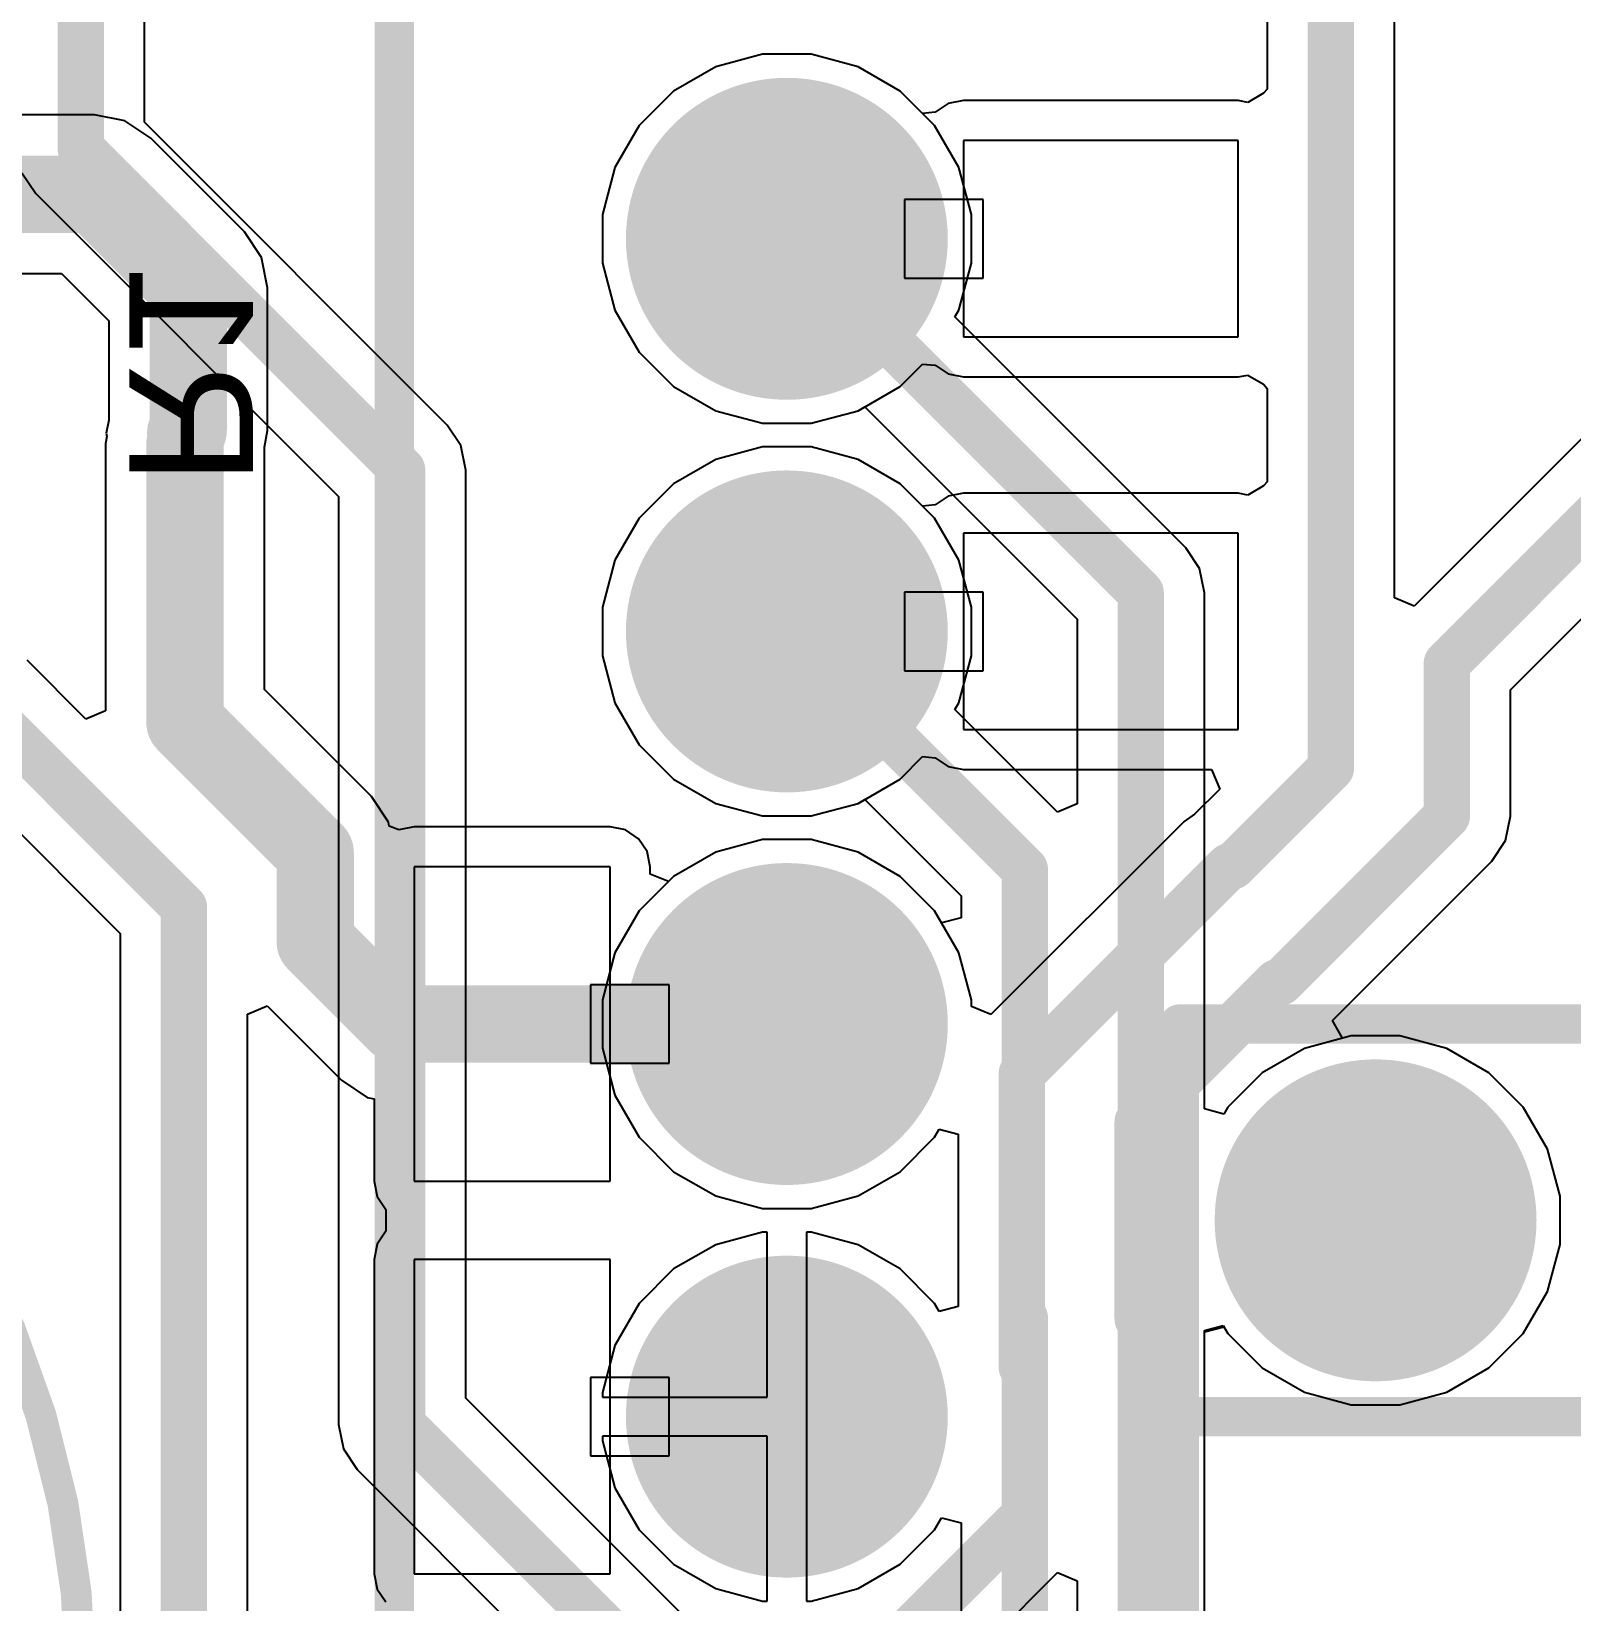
# Model space of a CAD drawing. Header units: inches. Extents: x -0.01 to 4.3, y -0.01 to 7.88.
# Drawn here: x 2.9599 to 3.3523, y 2.9344 to 3.3343 of the extents above; entities that cross this region are included whole.
import ezdxf

# ---------------------------------------------------------------- set-up
doc = ezdxf.new("R2010")
doc.units = ezdxf.units.IN
doc.header["$MEASUREMENT"] = 0
for name, color, linetype in [('Bottom Layer', 5, 'Continuous'), ('Bottom Overlay', 54, 'Continuous'), ('Bottom Solder', 6, 'Continuous'), ('Multi-Layer', 9, 'Continuous'), ('Pad Holes', 156, 'Continuous'), ('Top Layer', 1, 'Continuous'), ('Top Overlay', 2, 'Continuous'), ('Top Solder', 216, 'Continuous')]:
    doc.layers.add(name, color=color, linetype=linetype)
doc.styles.add('Arial', font='', dxfattribs={"height": 0.2})
doc.styles.get('Arial').set_extended_font_data('Arial')

# ---------------------------------------------------------------- blocks, each defined once
blk = doc.blocks.new('B___P____4')
at = {"layer": 'Bottom Layer'}
h = blk.add_hatch(color=5, dxfattribs=at)
edge = h.paths.add_edge_path()
edge.add_arc((-0.3, -0.55), 0.037, 0, 360)
h = blk.add_hatch(color=5, dxfattribs=at)
edge = h.paths.add_edge_path()
edge.add_arc((-0.3, -0.65), 0.037, 0, 360)
h = blk.add_hatch(color=5, dxfattribs=at)
edge = h.paths.add_edge_path()
edge.add_arc((-0.3, -0.75), 0.037, 0, 360)
h = blk.add_hatch(color=5, dxfattribs=at)
edge = h.paths.add_edge_path()
edge.add_arc((-0.15, -0.8), 0.037, 0, 360)
h = blk.add_hatch(color=5, dxfattribs=at)
edge = h.paths.add_edge_path()
edge.add_arc((-0.3, -0.85), 0.037, 0, 360)
at = {"layer": 'Bottom Solder'}
h = blk.add_hatch(color=6, dxfattribs=at)
edge = h.paths.add_edge_path()
edge.add_arc((-0.3, -0.55), 0.041, 0, 360)
h = blk.add_hatch(color=6, dxfattribs=at)
edge = h.paths.add_edge_path()
edge.add_arc((-0.3, -0.65), 0.041, 0, 360)
h = blk.add_hatch(color=6, dxfattribs=at)
edge = h.paths.add_edge_path()
edge.add_arc((-0.3, -0.75), 0.041, 0, 360)
h = blk.add_hatch(color=6, dxfattribs=at)
edge = h.paths.add_edge_path()
edge.add_arc((-0.15, -0.8), 0.041, 0, 360)
h = blk.add_hatch(color=6, dxfattribs=at)
edge = h.paths.add_edge_path()
edge.add_arc((-0.3, -0.85), 0.041, 0, 360)
at = {"layer": 'Multi-Layer'}
h = blk.add_hatch(color=9, dxfattribs=at)
edge = h.paths.add_edge_path()
edge.add_arc((-0.3, -0.55), 0.037, 0, 360)
h = blk.add_hatch(color=9, dxfattribs=at)
edge = h.paths.add_edge_path()
edge.add_arc((-0.3, -0.65), 0.037, 0, 360)
h = blk.add_hatch(color=9, dxfattribs=at)
edge = h.paths.add_edge_path()
edge.add_arc((-0.3, -0.75), 0.037, 0, 360)
h = blk.add_hatch(color=9, dxfattribs=at)
edge = h.paths.add_edge_path()
edge.add_arc((-0.15, -0.8), 0.037, 0, 360)
h = blk.add_hatch(color=9, dxfattribs=at)
edge = h.paths.add_edge_path()
edge.add_arc((-0.3, -0.85), 0.037, 0, 360)
at = {"layer": 'Pad Holes'}
h = blk.add_hatch(color=7, dxfattribs=at)
edge = h.paths.add_edge_path()
edge.add_arc((-0.3, -0.55), 0.02, 0, 360)
h = blk.add_hatch(color=7, dxfattribs=at)
edge = h.paths.add_edge_path()
edge.add_arc((-0.3, -0.65), 0.02, 0, 360)
h = blk.add_hatch(color=7, dxfattribs=at)
edge = h.paths.add_edge_path()
edge.add_arc((-0.3, -0.75), 0.02, 0, 360)
h = blk.add_hatch(color=7, dxfattribs=at)
edge = h.paths.add_edge_path()
edge.add_arc((-0.15, -0.8), 0.02, 0, 360)
h = blk.add_hatch(color=7, dxfattribs=at)
edge = h.paths.add_edge_path()
edge.add_arc((-0.3, -0.85), 0.02, 0, 360)
at = {"layer": 'Top Layer'}
h = blk.add_hatch(color=1, dxfattribs=at)
edge = h.paths.add_edge_path()
edge.add_arc((-0.3, -0.55), 0.037, 0, 360)
h = blk.add_hatch(color=1, dxfattribs=at)
edge = h.paths.add_edge_path()
edge.add_arc((-0.3, -0.65), 0.037, 0, 360)
h = blk.add_hatch(color=1, dxfattribs=at)
edge = h.paths.add_edge_path()
edge.add_arc((-0.3, -0.75), 0.037, 0, 360)
h = blk.add_hatch(color=1, dxfattribs=at)
edge = h.paths.add_edge_path()
edge.add_arc((-0.15, -0.8), 0.037, 0, 360)
h = blk.add_hatch(color=1, dxfattribs=at)
edge = h.paths.add_edge_path()
edge.add_arc((-0.3, -0.85), 0.037, 0, 360)
at = {"layer": 'Top Solder'}
h = blk.add_hatch(color=216, dxfattribs=at)
edge = h.paths.add_edge_path()
edge.add_arc((-0.3, -0.55), 0.041, 0, 360)
h = blk.add_hatch(color=216, dxfattribs=at)
edge = h.paths.add_edge_path()
edge.add_arc((-0.3, -0.65), 0.041, 0, 360)
h = blk.add_hatch(color=216, dxfattribs=at)
edge = h.paths.add_edge_path()
edge.add_arc((-0.3, -0.75), 0.041, 0, 360)
h = blk.add_hatch(color=216, dxfattribs=at)
edge = h.paths.add_edge_path()
edge.add_arc((-0.15, -0.8), 0.041, 0, 360)
h = blk.add_hatch(color=216, dxfattribs=at)
edge = h.paths.add_edge_path()
edge.add_arc((-0.3, -0.85), 0.041, 0, 360)
at = {"layer": 'Bottom Layer'}
for p, q in [((-0.255, -0.525), (-0.255, -0.575)), ((-0.185, -0.525), (-0.255, -0.525)), ((-0.185, -0.575), (-0.185, -0.525)), ((-0.27, -0.54), (-0.27, -0.56)), ((-0.25, -0.54), (-0.27, -0.54)), ((-0.25, -0.56), (-0.25, -0.54)), ((-0.27, -0.56), (-0.25, -0.56)), ((-0.255, -0.575), (-0.185, -0.575)), ((-0.255, -0.625), (-0.255, -0.675)), ((-0.185, -0.625), (-0.255, -0.625)), ((-0.185, -0.675), (-0.185, -0.625)), ((-0.27, -0.64), (-0.27, -0.66)), ((-0.25, -0.64), (-0.27, -0.64)), ((-0.25, -0.66), (-0.25, -0.64)), ((-0.27, -0.66), (-0.25, -0.66)), ((-0.255, -0.675), (-0.185, -0.675)), ((-0.345, -0.71), (-0.395, -0.71)), ((-0.395, -0.71), (-0.395, -0.79)), ((-0.345, -0.79), (-0.345, -0.71)), ((-0.33, -0.74), (-0.35, -0.74)), ((-0.35, -0.74), (-0.35, -0.76)), ((-0.33, -0.76), (-0.33, -0.74)), ((-0.35, -0.76), (-0.33, -0.76)), ((-0.395, -0.79), (-0.345, -0.79)), ((-0.345, -0.81), (-0.395, -0.81)), ((-0.395, -0.81), (-0.395, -0.89)), ((-0.345, -0.89), (-0.345, -0.81)), ((-0.33, -0.84), (-0.35, -0.84)), ((-0.35, -0.84), (-0.35, -0.86)), ((-0.33, -0.86), (-0.33, -0.84)), ((-0.35, -0.86), (-0.33, -0.86)), ((-0.395, -0.89), (-0.345, -0.89))]:
    blk.add_line(p, q, dxfattribs=at)
at = {"layer": 'Top Overlay'}
for points in [[(-0.4, -1.05, 0.01, 0.01, 0), (-0.4, 1.05, 0.01, 0.01, 0)], [(-0.2, -0.75, 0.01, 0.01, 0), (0.2, -0.75, 0.01, 0.01, 0)], [(-0.2, -1.2, 0.01, 0.01, 0), (-0.2, -0.75, 0.01, 0.01, 0)], [(-0.2, -0.85, 0.01, 0.01, 0), (0.2, -0.85, 0.01, 0.01, 0)], [(-0.2, -0.95, 0.01, 0.01, 0), (-0.2, -0.85, 0.01, 0.01, 0)]]:
    blk.add_lwpolyline(points, format="xyseb", dxfattribs=at)
for points in [[(-0.2025, -0.75, 0.005, 0.005, 1), (-0.1975, -0.75, 0.005, 0.005, 1)], [(-0.2025, -0.75, 0.005, 0.005, 1), (-0.1975, -0.75, 0.005, 0.005, 1)], [(-0.2025, -0.85, 0.005, 0.005, 1), (-0.1975, -0.85, 0.005, 0.005, 1)], [(-0.2025, -0.85, 0.005, 0.005, 1), (-0.1975, -0.85, 0.005, 0.005, 1)]]:
    blk.add_lwpolyline(points, format="xyseb", close=True, dxfattribs=at)
blk = doc.blocks.new('B______12___25')
at = {"layer": 'Top Overlay'}
blk.add_lwpolyline([(0.23622, 0, 0.00787, 0.00787, 1), (-0.23622, 0, 0.00787, 0.00787, 1)], format="xyseb", close=True, dxfattribs=at)

msp = doc.modelspace()

# ---------------------------------------------------------------- linework, layer by layer
at = {"layer": 'Bottom Layer'}
for p, q in [((3.3072, 3.19004), (3.3072, 3.40613)), ((3.50521, 3.38098), (3.3122, 3.18797)), ((3.33673, 3.16663), (3.52814, 3.35805)), ((3.27477, 3.3434), (3.27477, 3.31959)), ((3.14617, 3.3285), (3.13422, 3.32529)), ((3.15855, 3.3285), (3.14617, 3.3285)), ((3.1705, 3.32529), (3.15855, 3.3285)), ((3.13422, 3.32529), (3.1235, 3.31911)), ((3.18122, 3.31911), (3.1705, 3.32529)), ((3.27477, 3.31959), (3.27378, 3.31856)), ((3.1235, 3.31911), (3.11475, 3.31035)), ((3.18694, 3.31339), (3.18122, 3.31911)), ((3.19346, 3.31592), (3.19015, 3.31371)), ((3.19736, 3.31669), (3.19346, 3.31592)), ((3.26736, 3.31669), (3.19736, 3.31669)), ((3.26977, 3.31621), (3.26736, 3.31669)), ((3.27378, 3.31856), (3.26977, 3.31621)), ((2.97596, 3.31308), (2.76823, 3.31308)), ((2.98371, 3.31154), (2.97596, 3.31308)), ((2.99027, 3.30716), (2.98371, 3.31154)), ((3.19015, 3.31371), (3.18694, 3.31339)), ((3.11475, 3.31035), (3.10857, 3.29964)), ((3.01415, 3.28328), (2.99027, 3.30716)), ((3.10857, 3.29964), (3.10536, 3.28768)), ((3.10536, 3.28768), (3.10536, 3.27531)), ((3.01853, 3.27672), (3.01415, 3.28328)), ((3.02007, 3.26898), (3.01853, 3.27672)), ((2.61423, 3.27262), (2.96759, 3.27262)), ((2.96759, 3.27262), (2.97961, 3.2606)), ((3.10536, 3.27531), (3.10857, 3.26335)), ((3.02007, 3.23268), (3.02007, 3.26898)), ((2.97961, 3.2606), (2.97961, 3.2353)), ((3.10857, 3.26335), (3.11475, 3.25264)), ((3.11475, 3.25264), (3.1235, 3.24389)), ((3.18122, 3.24389), (3.18694, 3.2496)), ((3.18694, 3.2496), (3.19015, 3.24929)), ((3.19015, 3.24929), (3.19346, 3.24708)), ((3.1235, 3.24389), (3.13422, 3.2377)), ((3.1705, 3.2377), (3.18122, 3.24389)), ((3.19346, 3.24708), (3.19736, 3.2463)), ((3.19736, 3.2463), (3.26736, 3.2463)), ((3.26736, 3.2463), (3.26977, 3.24678)), ((3.26977, 3.24678), (3.27378, 3.24444)), ((3.27378, 3.24444), (3.27477, 3.2434)), ((3.27477, 3.2434), (3.27477, 3.21959)), ((3.13422, 3.2377), (3.14617, 3.2345)), ((3.15855, 3.2345), (3.1705, 3.2377)), ((2.97961, 3.2353), (2.97896, 3.23203)), ((2.97896, 3.23203), (2.97913, 3.23118)), ((3.01923, 3.22846), (3.02007, 3.23268)), ((3.14617, 3.2345), (3.15855, 3.2345)), ((2.97913, 3.23118), (2.97877, 3.22936)), ((2.97877, 3.22936), (2.97877, 3.16124)), ((3.01923, 3.16671), (3.01923, 3.22846)), ((3.14617, 3.2285), (3.13422, 3.22529)), ((3.15855, 3.2285), (3.14617, 3.2285)), ((3.1705, 3.22529), (3.15855, 3.2285)), ((3.13422, 3.22529), (3.1235, 3.21911)), ((3.18122, 3.21911), (3.1705, 3.22529)), ((3.27477, 3.21959), (3.27378, 3.21856)), ((3.1235, 3.21911), (3.11475, 3.21035)), ((3.18694, 3.21339), (3.18122, 3.21911)), ((3.19346, 3.21592), (3.19015, 3.21371)), ((3.19736, 3.21669), (3.19346, 3.21592)), ((3.26736, 3.21669), (3.19736, 3.21669)), ((3.26977, 3.21621), (3.26736, 3.21669)), ((3.27378, 3.21856), (3.26977, 3.21621)), ((3.19015, 3.21371), (3.18694, 3.21339)), ((3.11475, 3.21035), (3.10857, 3.19964)), ((3.10857, 3.19964), (3.10536, 3.18768)), ((3.10536, 3.18768), (3.10536, 3.17531)), ((3.3122, 3.18797), (3.3072, 3.19004)), ((2.97377, 3.15917), (2.95878, 3.17415)), ((3.10536, 3.17531), (3.10857, 3.16335)), ((3.04649, 3.13944), (3.01923, 3.16671)), ((3.33673, 3.13448), (3.33673, 3.16663)), ((2.97877, 3.16124), (2.97377, 3.15917)), ((3.10857, 3.16335), (3.11475, 3.15264)), ((3.11475, 3.15264), (3.1235, 3.14389)), ((2.93585, 3.15122), (2.98251, 3.10456)), ((3.18122, 3.14389), (3.18694, 3.1496)), ((3.18694, 3.1496), (3.19015, 3.14929)), ((3.19015, 3.14929), (3.19346, 3.14708)), ((3.1235, 3.14389), (3.13422, 3.1377)), ((3.1705, 3.1377), (3.18122, 3.14389)), ((3.19346, 3.14708), (3.19736, 3.1463)), ((3.19736, 3.1463), (3.26057, 3.1463)), ((3.26057, 3.1463), (3.26264, 3.1413)), ((3.26264, 3.1413), (3.25626, 3.13492)), ((3.05088, 3.13288), (3.04649, 3.13944)), ((3.13422, 3.1377), (3.14617, 3.1345)), ((3.15855, 3.1345), (3.1705, 3.1377)), ((3.05107, 3.1319), (3.05088, 3.13288)), ((3.05346, 3.13092), (3.05107, 3.1319)), ((3.05736, 3.13169), (3.05346, 3.13092)), ((3.10736, 3.13169), (3.05736, 3.13169)), ((3.11126, 3.13092), (3.10736, 3.13169)), ((3.14617, 3.1345), (3.15855, 3.1345)), ((3.25355, 3.13311), (3.20436, 3.08392)), ((3.25626, 3.13492), (3.25355, 3.13311)), ((3.33549, 3.12827), (3.33673, 3.13448)), ((3.11457, 3.12871), (3.11126, 3.13092)), ((3.11678, 3.1254), (3.11457, 3.12871)), ((3.14617, 3.1285), (3.13422, 3.12529)), ((3.15855, 3.1285), (3.14617, 3.1285)), ((3.1705, 3.12529), (3.15855, 3.1285)), ((3.33198, 3.12301), (3.33549, 3.12827)), ((3.11756, 3.1215), (3.11678, 3.1254)), ((3.13422, 3.12529), (3.1235, 3.11911)), ((3.18122, 3.11911), (3.1705, 3.12529)), ((3.11756, 3.11969), (3.11756, 3.1215)), ((3.12218, 3.11778), (3.11756, 3.11969)), ((3.29134, 3.08238), (3.33198, 3.12301)), ((3.1235, 3.11911), (3.12218, 3.11778)), ((3.18997, 3.11035), (3.18122, 3.11911)), ((3.19616, 3.09964), (3.18997, 3.11035)), ((2.98251, 3.10456), (2.98251, 2.72706)), ((3.19936, 3.08768), (3.19616, 3.09964)), ((3.19936, 3.08599), (3.19936, 3.08768)), ((3.01494, 3.08403), (3.01994, 3.0861)), ((3.01494, 2.72706), (3.01494, 3.08403)), ((3.01994, 3.0861), (3.03886, 3.06719)), ((3.20436, 3.08392), (3.19936, 3.08599)), ((3.29393, 3.07789), (3.29134, 3.08238)), ((3.29617, 3.0785), (3.29393, 3.07789)), ((3.30855, 3.0785), (3.29617, 3.0785)), ((3.3205, 3.07529), (3.30855, 3.0785)), ((3.33122, 3.06911), (3.3205, 3.07529)), ((3.33997, 3.06035), (3.33122, 3.06911)), ((3.03886, 3.06719), (3.04542, 3.0628)), ((3.04542, 3.0628), (3.04717, 3.06246)), ((3.04717, 3.06246), (3.04717, 3.0415)), ((3.34616, 3.04964), (3.33997, 3.06035)), ((3.34936, 3.03768), (3.34616, 3.04964)), ((3.04717, 3.0415), (3.04794, 3.03759)), ((3.04794, 3.03759), (3.05015, 3.03429)), ((3.34936, 3.02531), (3.34936, 3.03768)), ((3.05015, 3.03429), (3.05015, 3.02871)), ((3.05015, 3.02871), (3.04794, 3.0254)), ((3.04794, 3.0254), (3.04717, 3.0215)), ((3.34616, 3.01335), (3.34936, 3.02531)), ((3.04717, 3.0215), (3.04717, 2.9415)), ((3.33997, 3.00264), (3.34616, 3.01335)), ((3.25873, 3.00341), (3.26356, 3.00471)), ((3.26356, 3.00471), (3.26475, 3.00264)), ((3.25873, 2.75683), (3.25873, 3.00341)), ((3.26475, 3.00264), (3.2735, 2.99389)), ((3.33122, 2.99389), (3.33997, 3.00264)), ((3.2735, 2.99389), (3.28422, 2.9877)), ((3.3205, 2.9877), (3.33122, 2.99389)), ((3.28422, 2.9877), (3.29617, 2.9845)), ((3.30855, 2.9845), (3.3205, 2.9877)), ((3.29617, 2.9845), (3.30855, 2.9845)), ((3.04717, 2.9415), (3.04794, 2.93759)), ((3.18993, 2.9104), (3.22129, 2.94176)), ((3.22129, 2.94176), (3.22629, 2.93969)), ((3.22629, 2.93969), (3.22629, 2.76355)), ((3.04794, 2.93759), (3.05015, 2.93429))]:
    msp.add_line(p, q, dxfattribs=at)
for points in [[(3.29098, 3.14671, 0.01181, 0.01181, 0), (3.29098, 3.41285, 0.01181, 0.01181, 0)], [(3.32051, 3.17335, 0.01181, 0.01181, 0), (3.53299, 3.38583, 0.01181, 0.01181, 0)], [(2.748, 3.29285, 0.01969, 0.01969, 0), (2.97596, 3.29285, 0.01969, 0.01969, 0)], [(2.97596, 3.29285, 0.01969, 0.01969, 0), (2.99984, 3.26898, 0.01969, 0.01969, 0)], [(2.99984, 3.23268, 0.01969, 0.01969, 0), (2.99984, 3.26898, 0.01969, 0.01969, 0)], [(2.99919, 3.23203, 0.01969, 0.01969, 0), (2.99984, 3.23268, 0.01969, 0.01969, 0)], [(2.999, 3.15833, 0.01969, 0.01969, 0), (2.999, 3.22936, 0.01969, 0.01969, 0)], [(2.931, 3.179, 0.01181, 0.01181, 0), (2.99872, 3.11128, 0.01181, 0.01181, 0)], [(3.32051, 3.13448, 0.01181, 0.01181, 0), (3.32051, 3.17335, 0.01181, 0.01181, 0)], [(2.999, 3.15833, 0.01969, 0.01969, 0), (3.03219, 3.12514, 0.01969, 0.01969, 0)], [(3.26592, 3.12165, 0.01181, 0.01181, 0), (3.29098, 3.14671, 0.01181, 0.01181, 0)], [(3.27815, 3.09212, 0.01181, 0.01181, 0), (3.32051, 3.13448, 0.01181, 0.01181, 0)], [(3.03219, 3.10247, 0.01969, 0.01969, 0), (3.03219, 3.12514, 0.01969, 0.01969, 0)], [(3.21221, 3.06884, 0.01181, 0.01181, 0), (3.26502, 3.12165, 0.01181, 0.01181, 0)], [(3.26502, 3.12165, 0.01181, 0.01181, 0), (3.26592, 3.12165, 0.01181, 0.01181, 0)], [(2.99872, 2.705, 0.01181, 0.01181, 0), (2.99872, 3.11128, 0.01181, 0.01181, 0)], [(3.03219, 3.10247, 0.01969, 0.01969, 0), (3.05316, 3.0815, 0.01969, 0.01969, 0)], [(3.24251, 3.05738, 0.01181, 0.01181, 0), (3.27725, 3.09212, 0.01181, 0.01181, 0)], [(3.27725, 3.09212, 0.01181, 0.01181, 0), (3.27815, 3.09212, 0.01181, 0.01181, 0)], [(3.05316, 3.0815, 0.01969, 0.01969, 0), (3.15236, 3.0815, 0.01969, 0.01969, 0)], [(3.21221, 3.00738, 0.01181, 0.01181, 0), (3.21221, 3.06884, 0.01181, 0.01181, 0)], [(3.24251, 3.04416, 0.01181, 0.01181, 0), (3.24251, 3.05738, 0.01181, 0.01181, 0)], [(3.24174, 3.04338, 0.01181, 0.01181, 0), (3.24251, 3.04416, 0.01181, 0.01181, 0)], [(3.24174, 3.01961, 0.01181, 0.01181, 0), (3.24174, 3.04338, 0.01181, 0.01181, 0)], [(3.24174, 3.01961, 0.01181, 0.01181, 0), (3.24251, 3.01884, 0.01181, 0.01181, 0)], [(3.24251, 2.75683, 0.01181, 0.01181, 0), (3.24251, 3.01884, 0.01181, 0.01181, 0)], [(3.21221, 3.00738, 0.01181, 0.01181, 0), (3.21298, 3.00661, 0.01181, 0.01181, 0)], [(3.21298, 2.95639, 0.01181, 0.01181, 0), (3.21298, 3.00661, 0.01181, 0.01181, 0)], [(3.15236, 2.89576, 0.01181, 0.01181, 0), (3.21298, 2.95639, 0.01181, 0.01181, 0)]]:
    msp.add_lwpolyline(points, format="xyseb", dxfattribs=at)
for points in [[(2.97104, 3.29285, 0.00984, 0.00984, 1), (2.98089, 3.29285, 0.00984, 0.00984, 1)], [(2.97104, 3.29285, 0.00984, 0.00984, 1), (2.98089, 3.29285, 0.00984, 0.00984, 1)], [(2.99492, 3.26898, 0.00984, 0.00984, 1), (3.00476, 3.26898, 0.00984, 0.00984, 1)], [(2.99492, 3.26898, 0.00984, 0.00984, 1), (3.00476, 3.26898, 0.00984, 0.00984, 1)], [(2.99427, 3.23203, 0.00984, 0.00984, 1), (3.00411, 3.23203, 0.00984, 0.00984, 1)], [(2.99492, 3.23268, 0.00984, 0.00984, 1), (3.00476, 3.23268, 0.00984, 0.00984, 1)], [(2.99492, 3.23268, 0.00984, 0.00984, 1), (3.00476, 3.23268, 0.00984, 0.00984, 1)], [(2.99408, 3.22936, 0.00984, 0.00984, 1), (3.00392, 3.22936, 0.00984, 0.00984, 1)], [(3.31756, 3.17335, 0.00591, 0.00591, 1), (3.32346, 3.17335, 0.00591, 0.00591, 1)], [(3.31756, 3.17335, 0.00591, 0.00591, 1), (3.32346, 3.17335, 0.00591, 0.00591, 1)], [(2.99408, 3.15833, 0.00984, 0.00984, 1), (3.00392, 3.15833, 0.00984, 0.00984, 1)], [(2.99408, 3.15833, 0.00984, 0.00984, 1), (3.00392, 3.15833, 0.00984, 0.00984, 1)], [(3.28803, 3.14671, 0.00591, 0.00591, 1), (3.29394, 3.14671, 0.00591, 0.00591, 1)], [(3.28803, 3.14671, 0.00591, 0.00591, 1), (3.29394, 3.14671, 0.00591, 0.00591, 1)], [(3.31756, 3.13448, 0.00591, 0.00591, 1), (3.32346, 3.13448, 0.00591, 0.00591, 1)], [(3.31756, 3.13448, 0.00591, 0.00591, 1), (3.32346, 3.13448, 0.00591, 0.00591, 1)], [(3.02727, 3.12514, 0.00984, 0.00984, 1), (3.03711, 3.12514, 0.00984, 0.00984, 1)], [(3.02727, 3.12514, 0.00984, 0.00984, 1), (3.03711, 3.12514, 0.00984, 0.00984, 1)], [(3.26207, 3.12165, 0.00591, 0.00591, 1), (3.26797, 3.12165, 0.00591, 0.00591, 1)], [(3.26207, 3.12165, 0.00591, 0.00591, 1), (3.26797, 3.12165, 0.00591, 0.00591, 1)], [(3.26297, 3.12165, 0.00591, 0.00591, 1), (3.26887, 3.12165, 0.00591, 0.00591, 1)], [(3.26297, 3.12165, 0.00591, 0.00591, 1), (3.26887, 3.12165, 0.00591, 0.00591, 1)], [(2.99577, 3.11128, 0.00591, 0.00591, 1), (3.00168, 3.11128, 0.00591, 0.00591, 1)], [(2.99577, 3.11128, 0.00591, 0.00591, 1), (3.00168, 3.11128, 0.00591, 0.00591, 1)], [(3.02727, 3.10247, 0.00984, 0.00984, 1), (3.03711, 3.10247, 0.00984, 0.00984, 1)], [(3.02727, 3.10247, 0.00984, 0.00984, 1), (3.03711, 3.10247, 0.00984, 0.00984, 1)], [(3.2743, 3.09212, 0.00591, 0.00591, 1), (3.2802, 3.09212, 0.00591, 0.00591, 1)], [(3.2743, 3.09212, 0.00591, 0.00591, 1), (3.2802, 3.09212, 0.00591, 0.00591, 1)], [(3.2752, 3.09212, 0.00591, 0.00591, 1), (3.2811, 3.09212, 0.00591, 0.00591, 1)], [(3.2752, 3.09212, 0.00591, 0.00591, 1), (3.2811, 3.09212, 0.00591, 0.00591, 1)], [(3.04824, 3.0815, 0.00984, 0.00984, 1), (3.05808, 3.0815, 0.00984, 0.00984, 1)], [(3.04824, 3.0815, 0.00984, 0.00984, 1), (3.05808, 3.0815, 0.00984, 0.00984, 1)], [(3.14744, 3.0815, 0.00984, 0.00984, 1), (3.15728, 3.0815, 0.00984, 0.00984, 1)], [(3.20926, 3.06884, 0.00591, 0.00591, 1), (3.21517, 3.06884, 0.00591, 0.00591, 1)], [(3.20926, 3.06884, 0.00591, 0.00591, 1), (3.21517, 3.06884, 0.00591, 0.00591, 1)], [(3.23956, 3.05738, 0.00591, 0.00591, 1), (3.24546, 3.05738, 0.00591, 0.00591, 1)], [(3.23956, 3.05738, 0.00591, 0.00591, 1), (3.24546, 3.05738, 0.00591, 0.00591, 1)], [(3.23879, 3.04338, 0.00591, 0.00591, 1), (3.24469, 3.04338, 0.00591, 0.00591, 1)], [(3.23879, 3.04338, 0.00591, 0.00591, 1), (3.24469, 3.04338, 0.00591, 0.00591, 1)], [(3.23956, 3.04416, 0.00591, 0.00591, 1), (3.24546, 3.04416, 0.00591, 0.00591, 1)], [(3.23956, 3.04416, 0.00591, 0.00591, 1), (3.24546, 3.04416, 0.00591, 0.00591, 1)], [(3.23879, 3.01961, 0.00591, 0.00591, 1), (3.24469, 3.01961, 0.00591, 0.00591, 1)], [(3.23879, 3.01961, 0.00591, 0.00591, 1), (3.24469, 3.01961, 0.00591, 0.00591, 1)], [(3.23956, 3.01884, 0.00591, 0.00591, 1), (3.24546, 3.01884, 0.00591, 0.00591, 1)], [(3.23956, 3.01884, 0.00591, 0.00591, 1), (3.24546, 3.01884, 0.00591, 0.00591, 1)], [(3.20926, 3.00738, 0.00591, 0.00591, 1), (3.21517, 3.00738, 0.00591, 0.00591, 1)], [(3.20926, 3.00738, 0.00591, 0.00591, 1), (3.21517, 3.00738, 0.00591, 0.00591, 1)], [(3.21003, 3.00661, 0.00591, 0.00591, 1), (3.21594, 3.00661, 0.00591, 0.00591, 1)], [(3.21003, 3.00661, 0.00591, 0.00591, 1), (3.21594, 3.00661, 0.00591, 0.00591, 1)], [(3.21003, 2.95639, 0.00591, 0.00591, 1), (3.21594, 2.95639, 0.00591, 0.00591, 1)], [(3.21003, 2.95639, 0.00591, 0.00591, 1), (3.21594, 2.95639, 0.00591, 0.00591, 1)]]:
    msp.add_lwpolyline(points, format="xyseb", close=True, dxfattribs=at)
at = {"layer": 'Top Layer'}
for p, q in [((2.98866, 3.31122), (2.98866, 3.37882)), ((3.14617, 3.3285), (3.13422, 3.32529)), ((3.15855, 3.3285), (3.14617, 3.3285)), ((3.1705, 3.32529), (3.15855, 3.3285)), ((3.13422, 3.32529), (3.1235, 3.31911)), ((3.18122, 3.31911), (3.1705, 3.32529)), ((3.1235, 3.31911), (3.11475, 3.31035)), ((3.18997, 3.31035), (3.18122, 3.31911)), ((3.06581, 3.23407), (2.98866, 3.31122)), ((3.11475, 3.31035), (3.10857, 3.29964)), ((3.19616, 3.29964), (3.18997, 3.31035)), ((3.10857, 3.29964), (3.10536, 3.28768)), ((3.19936, 3.28768), (3.19616, 3.29964)), ((2.95746, 3.2983), (2.96097, 3.29304)), ((2.96097, 3.29304), (3.03812, 3.21589)), ((3.10536, 3.28768), (3.10536, 3.27531)), ((3.19936, 3.27531), (3.19936, 3.28768)), ((3.10536, 3.27531), (3.10857, 3.26335)), ((3.19616, 3.26335), (3.19936, 3.27531)), ((3.10857, 3.26335), (3.11475, 3.25264)), ((3.19516, 3.26163), (3.19616, 3.26335)), ((3.25398, 3.20281), (3.19516, 3.26163)), ((3.11475, 3.25264), (3.1235, 3.24389)), ((3.1235, 3.24389), (3.13422, 3.2377)), ((3.13422, 3.2377), (3.14617, 3.2345)), ((3.15855, 3.2345), (3.1705, 3.2377)), ((3.1705, 3.2377), (3.17223, 3.2387)), ((3.17223, 3.2387), (3.22629, 3.18463)), ((3.06932, 3.22881), (3.06581, 3.23407)), ((3.14617, 3.2345), (3.15855, 3.2345)), ((3.07056, 3.22261), (3.06932, 3.22881)), ((3.14617, 3.2285), (3.13422, 3.22529)), ((3.15855, 3.2285), (3.14617, 3.2285)), ((3.1705, 3.22529), (3.15855, 3.2285)), ((3.13422, 3.22529), (3.1235, 3.21911)), ((3.18122, 3.21911), (3.1705, 3.22529)), ((3.07056, 2.98624), (3.07056, 3.22261)), ((3.03812, 3.21589), (3.03812, 2.97952)), ((3.1235, 3.21911), (3.11475, 3.21035)), ((3.18997, 3.21035), (3.18122, 3.21911)), ((3.11475, 3.21035), (3.10857, 3.19964)), ((3.19616, 3.19964), (3.18997, 3.21035)), ((3.10857, 3.19964), (3.10536, 3.18768)), ((3.19936, 3.18768), (3.19616, 3.19964)), ((3.25749, 3.19755), (3.25398, 3.20281)), ((3.25873, 3.19135), (3.25749, 3.19755)), ((3.10536, 3.18768), (3.10536, 3.17531)), ((3.19936, 3.17531), (3.19936, 3.18768)), ((3.25873, 3.05992), (3.25873, 3.19135)), ((3.22629, 3.18463), (3.22629, 3.13757)), ((3.10536, 3.17531), (3.10857, 3.16335)), ((3.19616, 3.16335), (3.19936, 3.17531)), ((3.10857, 3.16335), (3.11475, 3.15264)), ((3.19516, 3.16163), (3.19616, 3.16335)), ((3.22129, 3.1355), (3.19516, 3.16163)), ((3.11475, 3.15264), (3.1235, 3.14389)), ((3.1235, 3.14389), (3.13422, 3.1377)), ((3.13422, 3.1377), (3.14617, 3.1345)), ((3.15855, 3.1345), (3.1705, 3.1377)), ((3.1705, 3.1377), (3.17223, 3.1387)), ((3.17223, 3.1387), (3.19677, 3.11416)), ((3.22629, 3.13757), (3.22129, 3.1355)), ((3.14617, 3.1345), (3.15855, 3.1345)), ((3.14617, 3.1285), (3.13422, 3.12529)), ((3.15855, 3.1285), (3.14617, 3.1285)), ((3.1705, 3.12529), (3.15855, 3.1285)), ((3.13422, 3.12529), (3.1235, 3.11911)), ((3.18122, 3.11911), (3.1705, 3.12529)), ((3.1235, 3.11911), (3.11475, 3.11035)), ((3.18997, 3.11035), (3.18122, 3.11911)), ((3.19677, 3.11416), (3.19677, 3.10858)), ((3.11475, 3.11035), (3.10857, 3.09964)), ((3.19177, 3.10724), (3.18997, 3.11035)), ((3.19677, 3.10858), (3.19177, 3.10724)), ((3.10857, 3.09964), (3.10536, 3.08768)), ((3.10536, 3.08768), (3.10536, 3.07531)), ((3.29617, 3.0785), (3.28422, 3.07529)), ((3.30855, 3.0785), (3.29617, 3.0785)), ((3.3205, 3.07529), (3.30855, 3.0785)), ((3.10536, 3.07531), (3.10857, 3.06335)), ((3.28422, 3.07529), (3.2735, 3.06911)), ((3.33122, 3.06911), (3.3205, 3.07529)), ((3.2735, 3.06911), (3.26475, 3.06035)), ((3.33997, 3.06035), (3.33122, 3.06911)), ((3.10857, 3.06335), (3.11475, 3.05264)), ((3.26373, 3.05858), (3.25873, 3.05992)), ((3.26475, 3.06035), (3.26373, 3.05858)), ((3.34616, 3.04964), (3.33997, 3.06035)), ((3.11475, 3.05264), (3.1235, 3.04389)), ((3.18122, 3.04389), (3.18997, 3.05264)), ((3.18997, 3.05264), (3.19117, 3.05471)), ((3.19117, 3.05471), (3.196, 3.05341)), ((3.196, 3.05341), (3.196, 3.00958)), ((3.34936, 3.03768), (3.34616, 3.04964)), ((3.1235, 3.04389), (3.13422, 3.0377)), ((3.1705, 3.0377), (3.18122, 3.04389)), ((3.13422, 3.0377), (3.14617, 3.0345)), ((3.15855, 3.0345), (3.1705, 3.0377)), ((3.34936, 3.02531), (3.34936, 3.03768)), ((3.14617, 3.0345), (3.15855, 3.0345)), ((3.14617, 3.0285), (3.13422, 3.02529)), ((3.14736, 3.0285), (3.14617, 3.0285)), ((3.14736, 2.9865), (3.14736, 3.0285)), ((3.15855, 3.0285), (3.15736, 3.0285)), ((3.15736, 3.0285), (3.15736, 2.9815)), ((3.1705, 3.02529), (3.15855, 3.0285)), ((3.13422, 3.02529), (3.1235, 3.01911)), ((3.18122, 3.01911), (3.1705, 3.02529)), ((3.34616, 3.01335), (3.34936, 3.02531)), ((3.1235, 3.01911), (3.11475, 3.01035)), ((3.18997, 3.01035), (3.18122, 3.01911)), ((3.33997, 3.00264), (3.34616, 3.01335)), ((3.11475, 3.01035), (3.10857, 2.99964)), ((3.19117, 3.00829), (3.18997, 3.01035)), ((3.196, 3.00958), (3.19117, 3.00829)), ((3.25873, 3.00307), (3.26373, 3.00441)), ((3.26373, 3.00441), (3.26475, 3.00264)), ((3.10857, 2.99964), (3.10536, 2.98768)), ((3.25873, 2.84416), (3.25873, 3.00307)), ((3.26475, 3.00264), (3.2735, 2.99389)), ((3.33122, 2.99389), (3.33997, 3.00264)), ((3.2735, 2.99389), (3.28422, 2.9877)), ((3.3205, 2.9877), (3.33122, 2.99389)), ((3.10536, 2.98768), (3.10536, 2.9865)), ((3.28422, 2.9877), (3.29617, 2.9845)), ((3.30855, 2.9845), (3.3205, 2.9877)), ((3.1325, 2.9243), (3.07056, 2.98624)), ((3.10536, 2.9865), (3.14736, 2.9865)), ((3.29617, 2.9845), (3.30855, 2.9845)), ((3.03812, 2.97952), (3.03936, 2.97331)), ((3.15736, 2.9815), (3.15736, 2.9345)), ((3.14736, 2.9765), (3.10536, 2.9765)), ((3.10536, 2.9765), (3.10536, 2.97531)), ((3.14736, 2.9345), (3.14736, 2.9765)), ((3.03936, 2.97331), (3.04287, 2.96805)), ((3.10536, 2.97531), (3.10857, 2.96335)), ((3.04287, 2.96805), (3.10956, 2.90136)), ((3.10857, 2.96335), (3.11475, 2.95264)), ((3.18997, 2.95264), (3.19177, 2.95575)), ((3.19177, 2.95575), (3.19677, 2.95441)), ((3.11475, 2.95264), (3.1235, 2.94389)), ((3.18122, 2.94389), (3.18997, 2.95264)), ((3.19677, 2.95441), (3.19677, 2.90858)), ((3.1235, 2.94389), (3.13422, 2.9377)), ((3.1705, 2.9377), (3.18122, 2.94389)), ((3.13422, 2.9377), (3.14617, 2.9345)), ((3.15855, 2.9345), (3.1705, 2.9377)), ((3.14617, 2.9345), (3.14736, 2.9345)), ((3.15736, 2.9345), (3.15855, 2.9345))]:
    msp.add_line(p, q, dxfattribs=at)
for points in [[(2.97244, 3.30451, 0.01181, 0.01181, 0), (2.97244, 3.42047, 0.01181, 0.01181, 0)], [(2.97244, 3.30451, 0.01181, 0.01181, 0), (3.05434, 3.22261, 0.01181, 0.01181, 0)], [(3.15236, 3.2815, 0.01181, 0.01181, 0), (3.24251, 3.19135, 0.01181, 0.01181, 0)], [(3.05434, 2.97952, 0.01181, 0.01181, 0), (3.05434, 3.22261, 0.01181, 0.01181, 0)], [(3.24251, 3.05738, 0.01181, 0.01181, 0), (3.24251, 3.19135, 0.01181, 0.01181, 0)], [(3.15236, 3.1815, 0.01181, 0.01181, 0), (3.21298, 3.12087, 0.01181, 0.01181, 0)], [(3.21298, 3.06961, 0.01181, 0.01181, 0), (3.21298, 3.12087, 0.01181, 0.01181, 0)], [(3.21221, 3.06884, 0.01181, 0.01181, 0), (3.21298, 3.06961, 0.01181, 0.01181, 0)], [(3.21221, 2.99416, 0.01181, 0.01181, 0), (3.21221, 3.06884, 0.01181, 0.01181, 0)], [(3.24174, 3.05661, 0.01181, 0.01181, 0), (3.24251, 3.05738, 0.01181, 0.01181, 0)], [(3.24174, 3.00639, 0.01181, 0.01181, 0), (3.24174, 3.05661, 0.01181, 0.01181, 0)], [(3.24174, 3.00639, 0.01181, 0.01181, 0), (3.24251, 3.00561, 0.01181, 0.01181, 0)], [(3.24251, 2.84416, 0.01181, 0.01181, 0), (3.24251, 3.00561, 0.01181, 0.01181, 0)], [(3.21221, 2.99416, 0.01181, 0.01181, 0), (3.21298, 2.99338, 0.01181, 0.01181, 0)], [(3.21298, 2.85639, 0.01181, 0.01181, 0), (3.21298, 2.99338, 0.01181, 0.01181, 0)], [(3.05434, 2.97952, 0.01181, 0.01181, 0), (3.15236, 2.8815, 0.01181, 0.01181, 0)]]:
    msp.add_lwpolyline(points, format="xyseb", dxfattribs=at)
for points in [[(2.96949, 3.30451, 0.00591, 0.00591, 1), (2.97539, 3.30451, 0.00591, 0.00591, 1)], [(2.96949, 3.30451, 0.00591, 0.00591, 1), (2.97539, 3.30451, 0.00591, 0.00591, 1)], [(3.14941, 3.2815, 0.00591, 0.00591, 1), (3.15531, 3.2815, 0.00591, 0.00591, 1)], [(3.05139, 3.22261, 0.00591, 0.00591, 1), (3.05729, 3.22261, 0.00591, 0.00591, 1)], [(3.05139, 3.22261, 0.00591, 0.00591, 1), (3.05729, 3.22261, 0.00591, 0.00591, 1)], [(3.23956, 3.19135, 0.00591, 0.00591, 1), (3.24546, 3.19135, 0.00591, 0.00591, 1)], [(3.23956, 3.19135, 0.00591, 0.00591, 1), (3.24546, 3.19135, 0.00591, 0.00591, 1)], [(3.14941, 3.1815, 0.00591, 0.00591, 1), (3.15531, 3.1815, 0.00591, 0.00591, 1)], [(3.21003, 3.12087, 0.00591, 0.00591, 1), (3.21594, 3.12087, 0.00591, 0.00591, 1)], [(3.21003, 3.12087, 0.00591, 0.00591, 1), (3.21594, 3.12087, 0.00591, 0.00591, 1)], [(3.21003, 3.06961, 0.00591, 0.00591, 1), (3.21594, 3.06961, 0.00591, 0.00591, 1)], [(3.21003, 3.06961, 0.00591, 0.00591, 1), (3.21594, 3.06961, 0.00591, 0.00591, 1)], [(3.20926, 3.06884, 0.00591, 0.00591, 1), (3.21517, 3.06884, 0.00591, 0.00591, 1)], [(3.20926, 3.06884, 0.00591, 0.00591, 1), (3.21517, 3.06884, 0.00591, 0.00591, 1)], [(3.23879, 3.05661, 0.00591, 0.00591, 1), (3.24469, 3.05661, 0.00591, 0.00591, 1)], [(3.23879, 3.05661, 0.00591, 0.00591, 1), (3.24469, 3.05661, 0.00591, 0.00591, 1)], [(3.23956, 3.05738, 0.00591, 0.00591, 1), (3.24546, 3.05738, 0.00591, 0.00591, 1)], [(3.23956, 3.05738, 0.00591, 0.00591, 1), (3.24546, 3.05738, 0.00591, 0.00591, 1)], [(3.23879, 3.00639, 0.00591, 0.00591, 1), (3.24469, 3.00639, 0.00591, 0.00591, 1)], [(3.23879, 3.00639, 0.00591, 0.00591, 1), (3.24469, 3.00639, 0.00591, 0.00591, 1)], [(3.23956, 3.00561, 0.00591, 0.00591, 1), (3.24546, 3.00561, 0.00591, 0.00591, 1)], [(3.23956, 3.00561, 0.00591, 0.00591, 1), (3.24546, 3.00561, 0.00591, 0.00591, 1)], [(3.20926, 2.99416, 0.00591, 0.00591, 1), (3.21517, 2.99416, 0.00591, 0.00591, 1)], [(3.20926, 2.99416, 0.00591, 0.00591, 1), (3.21517, 2.99416, 0.00591, 0.00591, 1)], [(3.21003, 2.99338, 0.00591, 0.00591, 1), (3.21594, 2.99338, 0.00591, 0.00591, 1)], [(3.21003, 2.99338, 0.00591, 0.00591, 1), (3.21594, 2.99338, 0.00591, 0.00591, 1)], [(3.05139, 2.97952, 0.00591, 0.00591, 1), (3.05729, 2.97952, 0.00591, 0.00591, 1)], [(3.05139, 2.97952, 0.00591, 0.00591, 1), (3.05729, 2.97952, 0.00591, 0.00591, 1)]]:
    msp.add_lwpolyline(points, format="xyseb", close=True, dxfattribs=at)

# ---------------------------------------------------------------- block references
for name, p in [('B___P____4', (3.45236, 3.8315)), ('B______12___25', (2.73622, 2.91339))]:
    msp.add_blockref(name, p)

# ---------------------------------------------------------------- texts
at = {"layer": 'Bottom Overlay', "style": 'Arial', "text_generation_flag": 2}
msp.add_text('R1', height=0.031496, rotation=270, dxfattribs=at).set_placement((2.98483, 3.21868))

doc.saveas('drawing.dxf')
